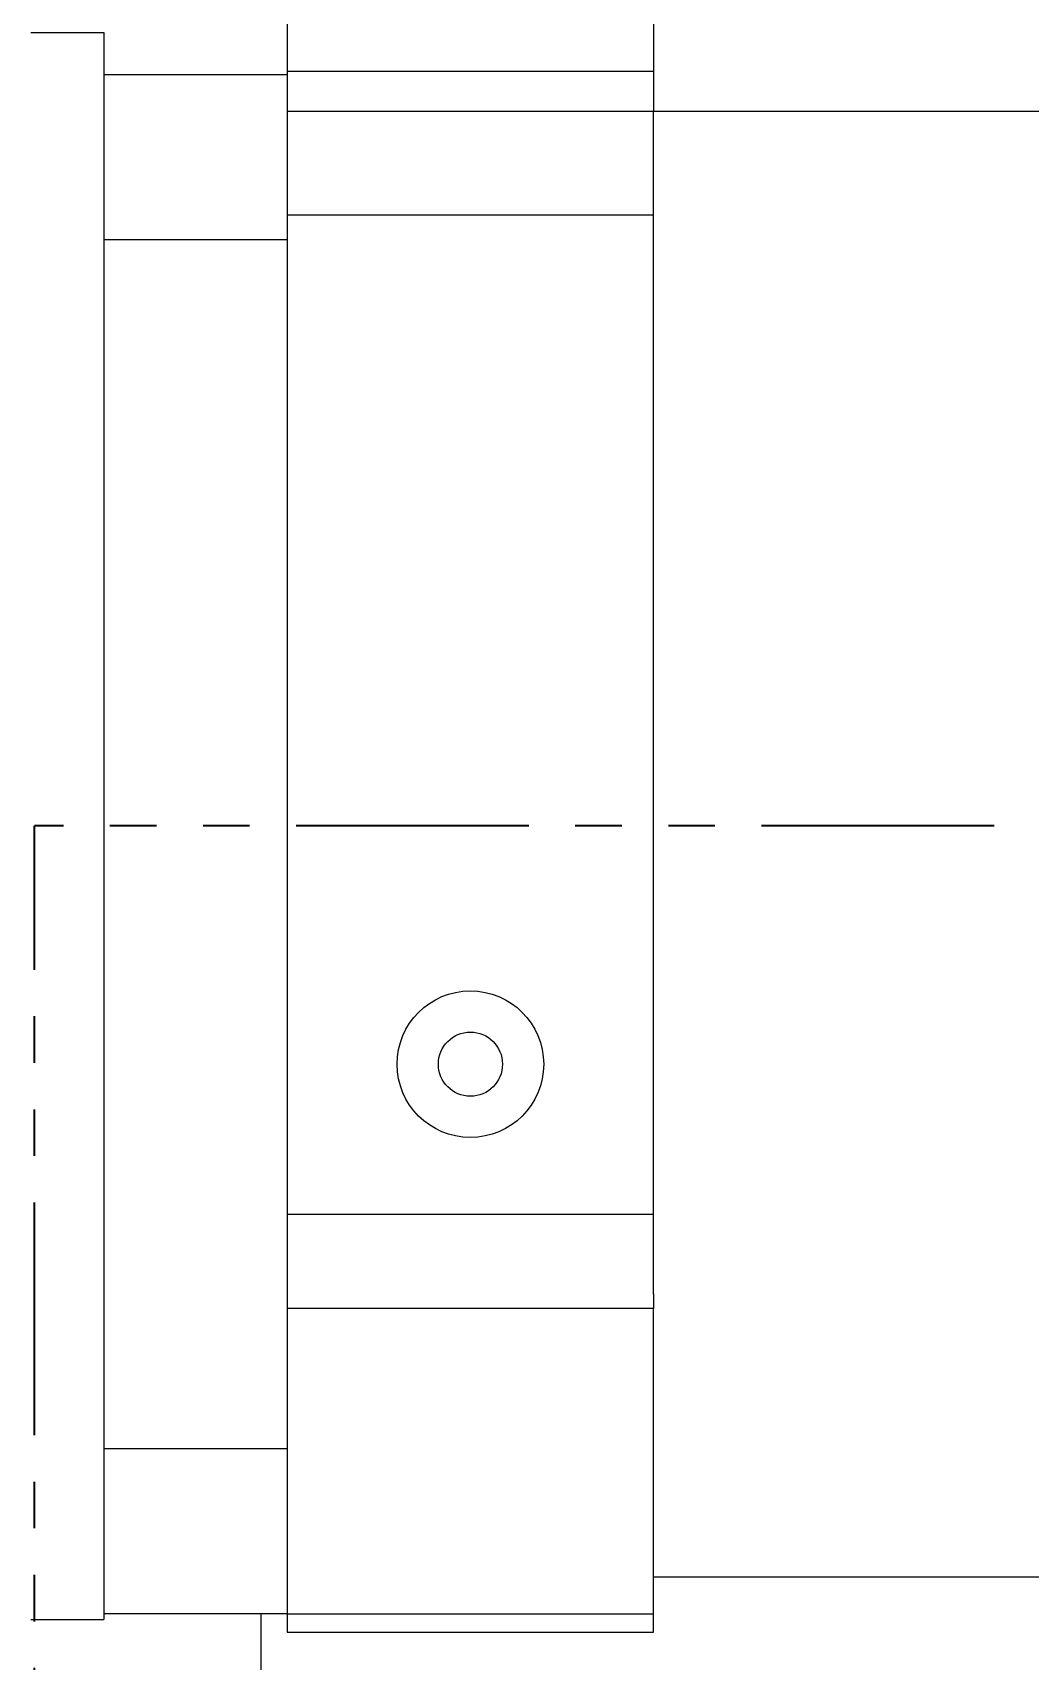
# Model space of a CAD drawing. Header units: millimetres. Extents: x -358 to 836, y 5 to 1249.
# Drawn here: x 292.74 to 319.97, y 651.37 to 695.81 of the extents above; entities that cross this region are included whole.
import ezdxf

# ---------------------------------------------------------------- set-up
doc = ezdxf.new("R2010")
doc.units = ezdxf.units.MM
doc.linetypes.add('PHANTOM', pattern=[12.7, 6.35, -1.27, 1.27, -1.27, 1.27, -1.27])

msp = doc.modelspace()

# ---------------------------------------------------------------- linework, layer by layer
at = {"color": 7, "linetype": 'Continuous', "lineweight": 25}
for p, q in [((299.688, 698.412), (299.688, 694.759)), ((309.688, 698.412), (309.688, 694.759)), ((292.688, 695.815), (294.688, 695.815)), ((294.688, 695.815), (294.688, 652.515)), ((299.688, 694.759), (299.688, 694.665)), ((299.688, 694.759), (309.688, 694.759)), ((309.688, 694.759), (309.688, 693.665)), ((299.688, 694.665), (294.688, 694.665)), ((299.688, 694.665), (299.688, 690.165)), ((309.688, 693.658), (299.688, 693.658)), ((309.688, 661.394), (309.688, 693.665)), ((320.488, 693.665), (309.688, 693.665)), ((299.688, 690.839), (309.688, 690.839)), ((294.688, 690.165), (299.688, 690.165)), ((299.688, 690.165), (299.688, 659.956)), ((299.688, 663.573), (309.688, 663.573)), ((309.688, 661.398), (309.688, 660.998)), ((309.688, 660.998), (299.688, 660.998)), ((309.688, 655.001), (309.688, 660.998)), ((299.688, 659.956), (299.688, 655.941)), ((299.688, 657.165), (294.688, 657.165)), ((299.688, 655.941), (299.688, 652.665)), ((309.688, 653.665), (309.688, 655.002)), ((309.688, 652.665), (309.688, 653.691)), ((320.488, 653.665), (309.688, 653.665)), ((292.688, 652.515), (294.688, 652.515)), ((299.688, 652.665), (294.688, 652.665)), ((298.971, 652.665), (298.971, 647.02)), ((299.688, 652.665), (309.688, 652.665)), ((299.688, 652.665), (299.688, 652.165)), ((309.688, 652.165), (309.688, 652.665)), ((299.688, 652.165), (309.688, 652.165))]:
    msp.add_line(p, q, dxfattribs=at)
at = {"color": 7, "linetype": 'PHANTOM', "lineweight": 35}
for p in [(331.681, 674.165), (292.791, 619.441)]:
    msp.add_line(p, (292.791, 674.165), dxfattribs=at)
at = {"color": 7, "linetype": 'Continuous', "lineweight": 25}
for radius in [2, 0.875]:
    msp.add_circle((304.688, 667.665), radius, dxfattribs=at)

doc.saveas('drawing.dxf')
